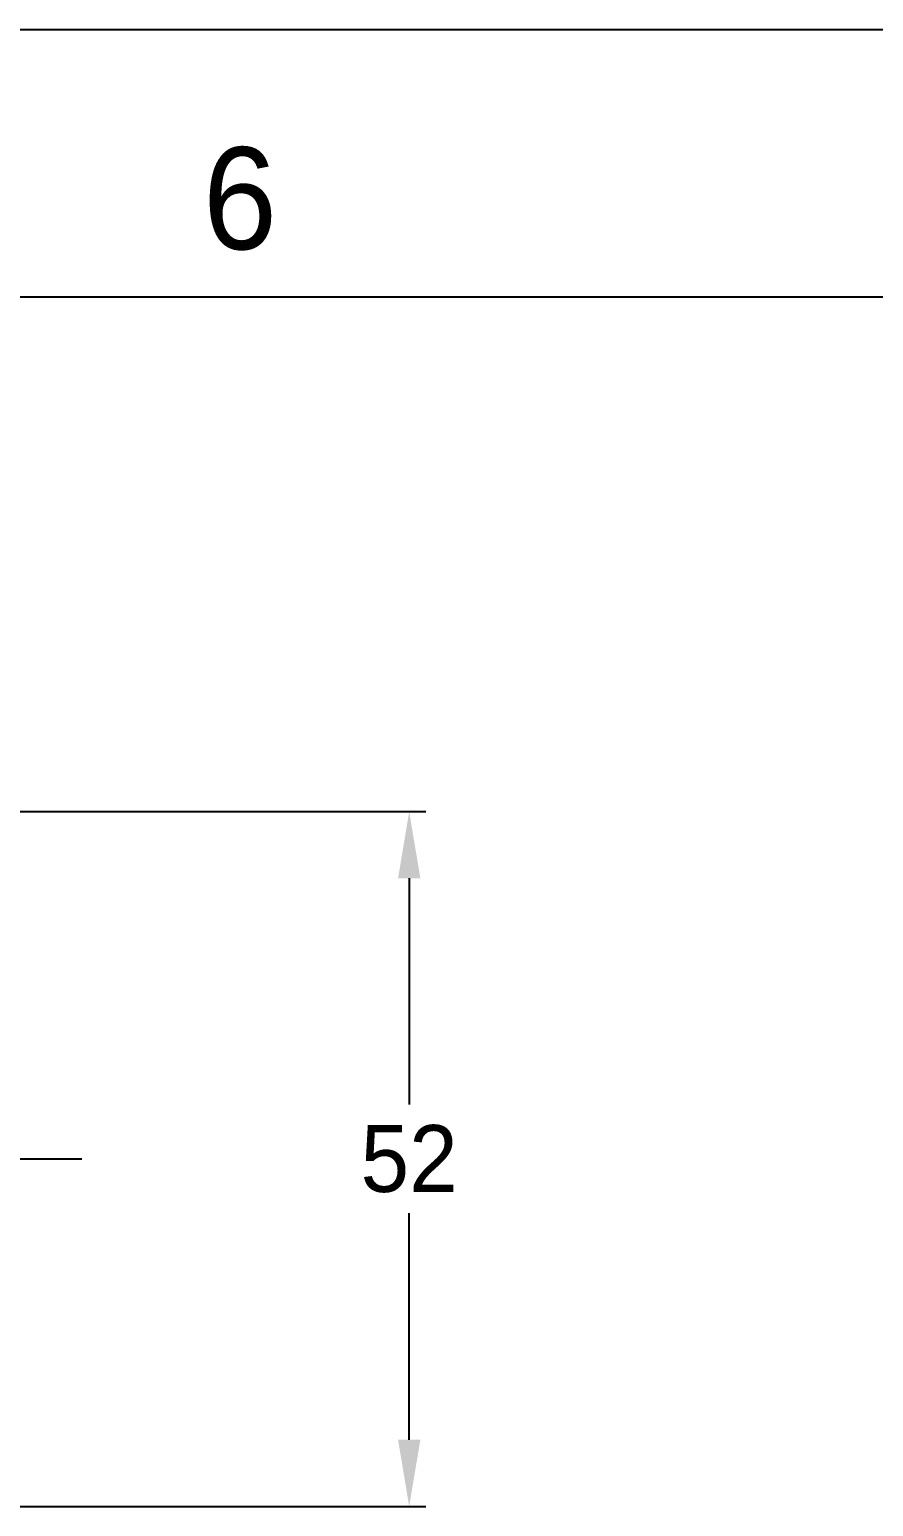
# Model space of a CAD drawing. Extents: x 10319 to 11160, y -16029 to -15435.
# Drawn here: x 10872.3 to 10935.5, y -15545.1 to -15434.6 of the extents above; entities that cross this region are included whole.
import ezdxf

# ---------------------------------------------------------------- set-up
doc = ezdxf.new("R2010")
doc.units = 0
doc.header["$MEASUREMENT"] = 0
doc.linetypes.add('CENTER2', pattern=[28.575, 19.05, -3.175, 3.175, -3.175])
doc.layers.get('Defpoints').update_dxf_attribs({"linetype": 'CONTINUOUS'})
doc.layers.add('CENTER', color=1, linetype='CENTER2')
doc.layers.add('FORM', color=7, linetype='CONTINUOUS')
doc.layers.add('DIM_', color=3, linetype='CONTINUOUS', lineweight=9)
doc.styles.get("Standard").update_dxf_attribs({"font": 'Gulim.ttf'})
doc.dimstyles.new('사본(2) STANDARD', dxfattribs={"dimscale": 0, "dimtxt": 5, "dimasz": 5, "dimexe": 1.25, "dimexo": 0.625, "dimgap": 1.5, "dimtad": 3, "dimtih": 1, "dimtoh": 1, "dimdec": 1, "dimzin": 9, "dimdsep": 46, "dimtxsty": 'Standard', "dimcen": 2.5, "dimclrd": 3, "dimclre": 3, "dimclrt": 4, "dimadec": 0, "dimazin": 0, "dimtfac": 1, "dimtdec": 1, "dimtmove": 0, "dimatfit": 3, "dimfxl": 1.25, "dimtfill": 1, "dimtolj": 1, "dimtzin": 0, "dimarcsym": 0})

# ---------------------------------------------------------------- blocks, each defined once
blk = doc.blocks.new('*D20')
at = {"layer": 'Defpoints', "color": 0, "transparency": 16777216}
for p in [(10845.24, -15493.13), (10900.73, -15493.13), (10845.24, -15545.13)]:
    blk.add_point(p, dxfattribs=at)
at = {"layer": 'DIM_', "color": 3, "lineweight": -2, "transparency": 16777216}
for p, q in [((10845.86, -15493.13), (10901.98, -15493.13)), ((10900.73, -15498.13), (10900.73, -15515.06)), ((10900.73, -15540.13), (10900.73, -15523.19)), ((10845.86, -15545.13), (10901.98, -15545.13))]:
    blk.add_line(p, q, dxfattribs=at)
at = {"layer": 'DIM_', "color": 3, "transparency": 16777216}
for points in [[(10899.9, -15498.13), (10901.57, -15498.13), (10900.73, -15493.13)], [(10899.9, -15540.13), (10901.57, -15540.13), (10900.73, -15545.13)]]:
    blk.add_solid(points, dxfattribs=at)
at = {"layer": 'DIM_', "color": 4, "transparency": 16777216, "insert": (10900.73, -15519.13), "char_height": 5, "attachment_point": 5, "bg_fill": 3, "box_fill_scale": 1.25, "bg_fill_color": 256, "bg_fill_true_color": 13158600, "bg_fill_transparency": 0}
blk.add_mtext('\\A1;52', dxfattribs=at)

msp = doc.modelspace()

# ---------------------------------------------------------------- linework, layer by layer
at = {"layer": 'CENTER'}
msp.add_line((10693.52, -15519.13), (10876.24, -15519.13), dxfattribs=at)
at = {"layer": 'FORM', "color": 7, "linetype": 'Continuous'}
for p, q in [((10318.66, -15434.62), (11159.66, -15434.62)), ((11139.63, -15454.65), (10338.68, -15454.65))]:
    msp.add_line(p, q, dxfattribs=at)

# ---------------------------------------------------------------- texts
at = {"layer": 'FORM', "color": 7, "linetype": 'Continuous', "insert": (10888.07, -15447.3), "char_height": 7.63, "attachment_point": 5}
msp.add_mtext_dynamic_manual_height_columns('6', width=50.0595, gutter_width=12.51, heights=[0], dxfattribs=at)

# ---------------------------------------------------------------- next in the draw order: dimensions: what is measured, and where the dimension line sits
at = {"layer": 'DIM_'}
dim = msp.add_linear_dim(base=(10900.73, -15493.13), p1=(10845.24, -15545.13), p2=(10845.24, -15493.13), angle=90, dimstyle='사본(2) STANDARD', override={"dimscale": 1, "dimtad": 0}, dxfattribs=at)
dim.commit()
dim.dimension.update_dxf_attribs({"geometry": '*D20', "text_midpoint": (10900.73, -15519.13)})

doc.saveas('drawing.dxf')
